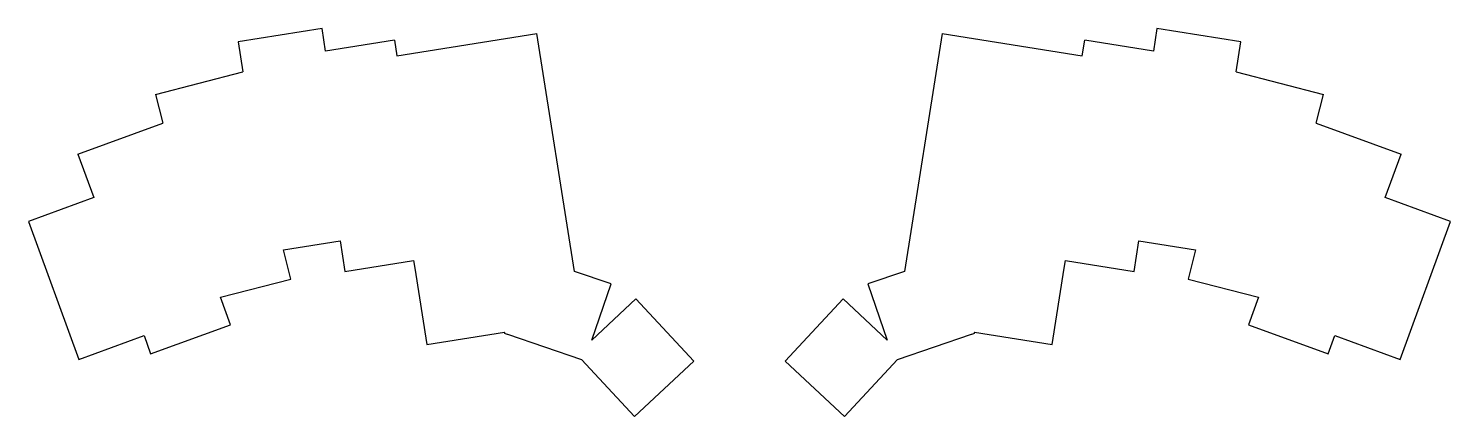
# Model space of a CAD drawing. Header units: millimetres. Extents: x 62 to 430, y -130 to -29.
import ezdxf

# ---------------------------------------------------------------- set-up
doc = ezdxf.new("R2010")
doc.units = ezdxf.units.MM

msp = doc.modelspace()

# ---------------------------------------------------------------- linework, layer by layer
for p, q in [((137.58, -29.48), (115.85, -32.92)), ((115.85, -32.92), (117.09, -40.71)), ((138.51, -35.33), (137.58, -29.48)), ((156.29, -32.51), (138.51, -35.33)), ((156.29, -32.51), (156.92, -36.54)), ((156.92, -36.54), (193.17, -30.8)), ((202.92, -92.32), (193.17, -30.8)), ((297.97, -30.8), (288.23, -92.32)), ((297.97, -30.8), (334.22, -36.54)), ((334.22, -36.54), (334.86, -32.51)), ((352.63, -35.33), (334.86, -32.51)), ((353.56, -29.48), (352.63, -35.33)), ((375.29, -32.92), (353.56, -29.48)), ((374.06, -40.71), (375.29, -32.92)), ((94.47, -46.56), (117.09, -40.71)), ((374.06, -40.71), (396.67, -46.56)), ((94.47, -46.56), (96.38, -53.96)), ((394.76, -53.96), (396.67, -46.56)), ((74.44, -61.95), (96.38, -53.96)), ((394.76, -53.96), (416.7, -61.95)), ((74.44, -61.95), (78.55, -73.22)), ((412.59, -73.22), (416.7, -61.95)), ((78.55, -73.22), (61.63, -79.38)), ((429.51, -79.38), (412.59, -73.22)), ((61.63, -79.38), (74.63, -115.09)), ((416.51, -115.09), (429.51, -79.38)), ((127.59, -86.75), (142.23, -84.43)), ((142.23, -84.43), (143.49, -92.33)), ((347.66, -92.33), (348.91, -84.43)), ((348.91, -84.43), (363.55, -86.75)), ((129.54, -94.3), (127.59, -86.75)), ((363.55, -86.75), (361.6, -94.3)), ((143.49, -92.33), (161.26, -89.51)), ((161.26, -89.51), (161.58, -91.49)), ((161.58, -91.49), (161.59, -91.49)), ((161.59, -91.49), (164.72, -111.24)), ((326.43, -111.24), (329.55, -91.49)), ((329.55, -91.49), (329.56, -91.49)), ((329.56, -91.49), (329.88, -89.51)), ((329.88, -89.51), (347.66, -92.33)), ((111.34, -99), (129.54, -94.3)), ((212.33, -95.56), (202.92, -92.32)), ((207.33, -110.09), (212.33, -95.56)), ((288.23, -92.32), (278.81, -95.56)), ((278.81, -95.56), (283.81, -110.09)), ((361.6, -94.3), (379.8, -99)), ((113.93, -106.1), (111.34, -99)), ((379.8, -99), (377.21, -106.1)), ((218.75, -99.44), (207.33, -110.09)), ((233.75, -115.53), (218.75, -99.44)), ((272.39, -99.44), (257.39, -115.53)), ((283.81, -110.09), (272.39, -99.44)), ((93.25, -113.63), (113.93, -106.1)), ((377.21, -106.1), (397.89, -113.63)), ((74.63, -115.09), (91.54, -108.93)), ((91.54, -108.93), (93.25, -113.63)), ((164.72, -111.24), (184.76, -108.07)), ((184.76, -108.07), (184.69, -108.25)), ((184.69, -108.25), (185.43, -108.51)), ((185.43, -108.51), (185.44, -108.56)), ((185.44, -108.56), (185.55, -108.55)), ((185.55, -108.55), (204.67, -115.13)), ((286.47, -115.13), (305.6, -108.55)), ((305.6, -108.55), (305.7, -108.56)), ((305.7, -108.56), (305.71, -108.51)), ((305.71, -108.51), (306.45, -108.25)), ((306.38, -108.07), (326.43, -111.24)), ((306.45, -108.25), (306.38, -108.07)), ((397.89, -113.63), (399.6, -108.93)), ((399.6, -108.93), (416.51, -115.09)), ((204.67, -115.13), (218.39, -129.85)), ((218.39, -129.85), (233.75, -115.53)), ((257.39, -115.53), (272.75, -129.85)), ((272.75, -129.85), (286.47, -115.13))]:
    msp.add_line(p, q)

doc.saveas('drawing.dxf')
